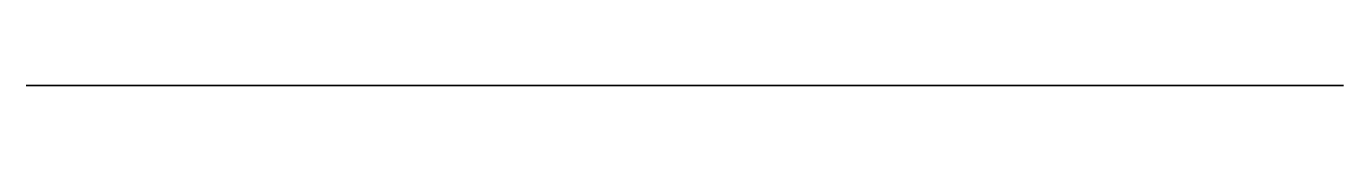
# Model space of a CAD drawing. Extents: x -4 to 103, y 0 to 0.
import ezdxf

# ---------------------------------------------------------------- set-up
doc = ezdxf.new("R2010")
doc.units = 0
doc.layers.get('0').update_dxf_attribs({"linetype": 'CONTINUOUS'})

msp = doc.modelspace()

# ---------------------------------------------------------------- linework, layer by layer
at = {"extrusion": (0, 1, 0)}
for points in [[(3.84, -7.9, 0.414214), (1.84, -5.9), (-100.9, -5.9, 0.414214), (-102.9, -7.9), (-102.9, -70.9, 0.414214), (-100.9, -72.9), (-98, -72.9, -0.414214), (-96, -74.9), (-96, -81.9, 0.414214), (-94, -83.9), (-6.06, -83.9, 0.414214), (-4.06, -81.9), (-4.06, -74.9, -0.414214), (-2.06, -72.9), (1.84, -72.9, 0.414214), (3.84, -70.9)], [(-10.36, -15.9, -1), (-3.96, -15.9, -1)], [(-46.83, -71.4, -1), (-53.23, -71.4, -1)], [(-96.1, -15.9, -1), (-89.7, -15.9, -1)]]:
    msp.add_lwpolyline(points, format="xyb", close=True, dxfattribs=at)

doc.saveas('drawing.dxf')
